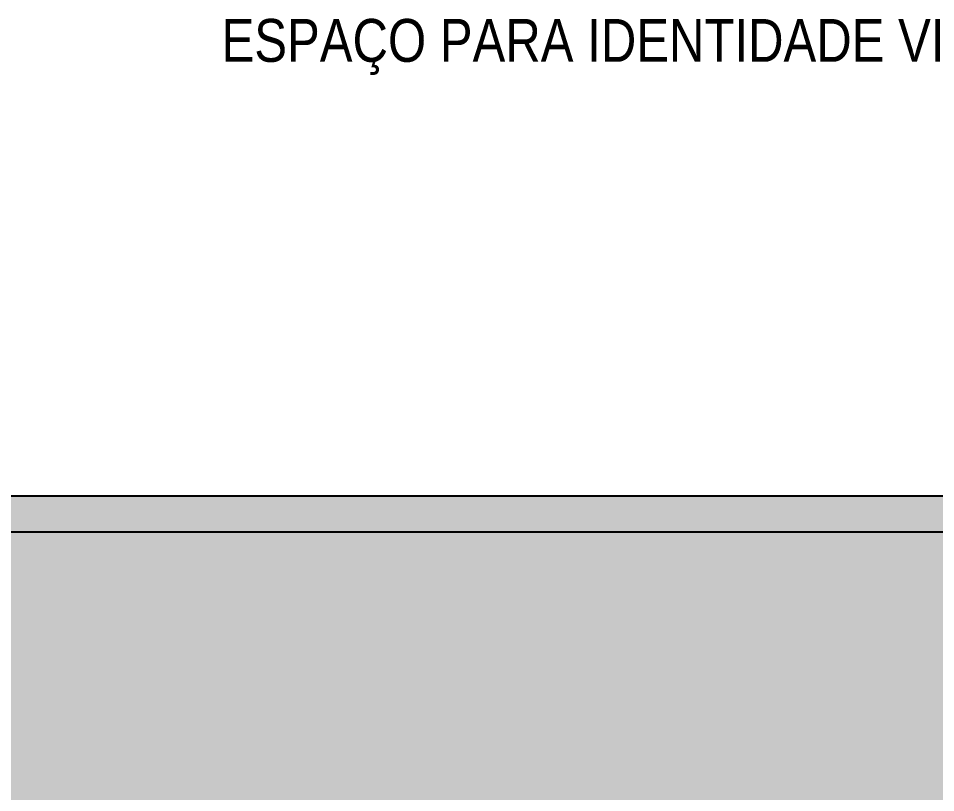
# Model space of a CAD drawing. Header units: millimetres. Extents: x 1170 to 1315, y 90 to 135.
# Drawn here: x 1210.18 to 1212.748, y 112.468 to 114.637 of the extents above; entities that cross this region are included whole.
import ezdxf

# ---------------------------------------------------------------- set-up
doc = ezdxf.new("R2010")
doc.units = ezdxf.units.MM
doc.header["$LTSCALE"] = 20
doc.header["$MEASUREMENT"] = 0
doc.layers.get('0').update_dxf_attribs({"linetype": 'CONTINUOUS'})
doc.layers.add('COTA', color=7, linetype='CONTINUOUS')
doc.styles.add('F2', font='ARIALN.TTF')

msp = doc.modelspace()

# ---------------------------------------------------------------- hatches: boundary and pattern name
h = msp.add_hatch()
h.set_pattern_fill('DOTS,_O', color=8)
h.set_pattern_definition([(0, (-0.52777, 1.53314), (0.03125, 0.0625), [0, -0.0625])])
h.paths.add_polyline_path([(1196.0679, 113.2987), (1218.9666, 113.2987), (1218.9666, 110.2987), (1196.0666, 110.2987)])
h.paths.add_polyline_path([(1214.9779, 112.2987), (1218.1779, 112.2987), (1218.1779, 110.5987), (1214.9779, 110.5987)], flags=16)
h.paths.add_polyline_path([(1210.4479, 112.2987), (1213.6479, 112.2987), (1213.6479, 110.5987), (1210.4479, 110.5987)], flags=16)
h.paths.add_polyline_path([(1205.9179, 112.2987), (1209.1179, 112.2987), (1209.1179, 110.5987), (1205.9179, 110.5987)], flags=16)
h.paths.add_polyline_path([(1201.3879, 112.2987), (1204.5879, 112.2987), (1204.5879, 110.5987), (1201.3879, 110.5987)], flags=16)
h.paths.add_polyline_path([(1196.8579, 112.2987), (1200.0579, 112.2987), (1200.0579, 110.5987), (1196.8579, 110.5987)], flags=16)

# ---------------------------------------------------------------- linework, layer by layer
at = {"layer": 'COTA', "color": 5, "linetype": 'Continuous'}
for p, q in [((1195.9679, 113.2987), (1219.0666, 113.2987)), ((1195.9679, 113.1987), (1219.0666, 113.1987))]:
    msp.add_line(p, q, dxfattribs=at)

# ---------------------------------------------------------------- texts
at = {"color": 7, "style": 'F2'}
msp.add_text('ESPAÇO PARA IDENTIDADE VISUAL DA EMPRESA TIPO PINTURA OPCIONAL', height=0.12, dxfattribs=at).set_placement((1210.7489, 114.5148))

doc.saveas('drawing.dxf')
